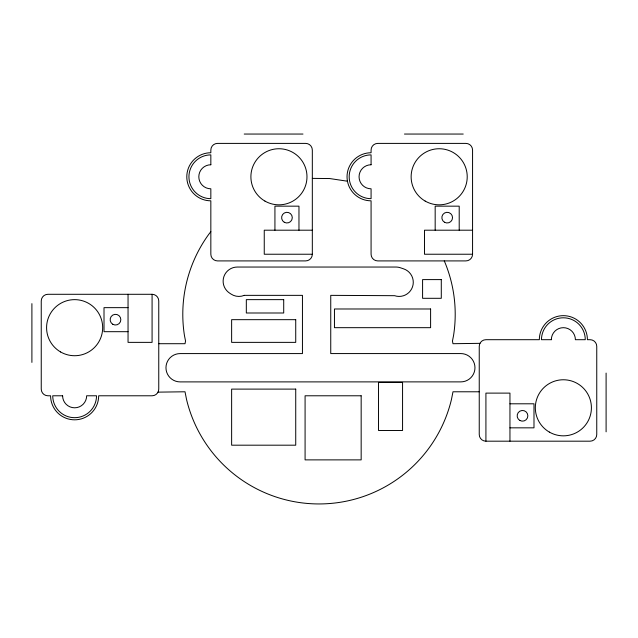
<?xml version="1.0" encoding="UTF-8"?>
<svg xmlns="http://www.w3.org/2000/svg" width="638" height="638" viewBox="0 0 638 638"><rect width="100%" height="100%" fill="white"/><g stroke="black" fill="none" stroke-linecap="round" stroke-linejoin="round"><path stroke-width="0.96" d="M158.033 392.139L185.012 391.78L186.559 399.54A136.205 136.205 0 0 0 451.441 399.54L452.988 391.78L479.242 391.78M479.967 343.34L452.988 343.707L452.454 341.035L453.53 335.636A136.205 136.205 0 0 0 444.838 262.202L444.239 260.91M210.835 231.69L208.809 234.266A136.205 136.205 0 0 0 184.47 335.636L185.546 341.035L185.012 343.707L158.758 343.707M312.325 178.385L329.686 178.544L347.471 181.224L347.335 180.546M244.218 134.052L302.978 134.052M404.46 134.052L463.22 134.052M312.325 230.198L264.252 230.198L264.252 254.235L312.325 254.235L312.325 150.082A6.675 6.675 0 0 0 305.65 143.398L217.51 143.398A6.675 6.675 0 0 0 210.835 150.082L210.835 152.745A24.037 24.037 0 0 0 186.798 176.782A24.037 24.037 0 0 0 210.835 200.818L210.835 254.235A6.675 6.675 0 0 0 217.51 260.91L305.65 260.91A6.675 6.675 0 0 0 312.325 254.235M472.567 230.198L424.493 230.198L424.493 254.235L472.567 254.235L472.567 150.082A6.675 6.675 0 0 0 465.892 143.398L377.752 143.398A6.675 6.675 0 0 0 371.077 150.082L371.077 152.745A24.037 24.037 0 0 0 347.04 176.782A24.037 24.037 0 0 0 371.077 200.818L371.077 254.235A6.675 6.675 0 0 0 377.752 260.91L465.892 260.91A6.675 6.675 0 0 0 472.567 254.235M152.083 294.293L47.922 294.293A6.675 6.675 0 0 0 41.247 300.976L41.247 389.108A6.675 6.675 0 0 0 47.922 395.783L50.593 395.783A24.037 24.037 0 0 0 74.63 419.82A24.037 24.037 0 0 0 98.667 395.783L152.083 395.783A6.675 6.675 0 0 0 158.758 389.108L158.758 300.976A6.675 6.675 0 0 0 152.083 294.293L152.083 342.367L128.047 342.367L128.047 294.293M128.047 307.652L104.01 307.652L104.01 331.688L128.047 331.688M509.953 403.798L533.99 403.798L533.99 427.835L509.953 427.835M485.917 441.185L590.078 441.185A6.675 6.675 0 0 0 596.753 434.51L596.753 346.378A6.675 6.675 0 0 0 590.078 339.695L587.407 339.695A24.037 24.037 0 0 0 563.37 315.658A24.037 24.037 0 0 0 539.333 339.695L485.917 339.695A6.675 6.675 0 0 0 479.242 346.378L479.242 434.51A6.675 6.675 0 0 0 485.917 441.185L485.917 393.112L509.953 393.112L509.953 441.185M606.1 373.078L606.1 431.838M459.208 230.198L459.208 206.162L435.172 206.162L435.172 230.198M298.967 230.198L298.967 206.162L274.93 206.162L274.93 230.198M31.9 303.64L31.9 362.4M244.29 295.354L244.25 295.37A14.156 14.156 0 0 1 230.972 294.022A33.846 33.846 0 0 1 228.26 292.108A14.156 14.156 0 0 1 237.28 267.043L395.919 267.043A14.156 14.156 0 0 1 400.433 267.785L403.639 268.861A14.156 14.156 0 0 1 412.539 286.797A14.156 14.156 0 0 1 394.603 295.689L330.747 295.354L330.747 353.572L460.811 353.572A14.156 14.156 0 0 1 474.967 367.703A14.156 14.156 0 0 1 460.867 381.883L180.123 381.899A14.156 14.156 0 0 1 165.968 367.743A14.156 14.156 0 0 1 180.123 353.588L302.444 353.58L302.444 295.354L244.29 295.354M441.289 279.603L422.587 279.603L422.587 298.305L441.289 298.305L441.289 279.603M283.711 299.637L246.324 299.637L246.324 312.995L283.711 312.995L283.711 299.637M430.602 308.983L334.456 308.983L334.456 327.677L430.602 327.677L430.602 308.983M295.729 319.67L231.634 319.67L231.634 342.367L295.729 342.367L295.729 319.67M551.352 339.695L541.471 339.695A21.899 21.899 0 0 1 563.37 317.796A21.899 21.899 0 0 1 585.269 339.695L575.388 339.695A12.018 12.018 0 0 0 563.37 327.677A12.018 12.018 0 0 0 551.352 339.695M402.562 382.425L378.525 382.425L378.525 430.498L402.562 430.498L402.562 382.425M295.729 389.108L231.634 389.108L231.634 445.188L295.729 445.188L295.729 389.108M62.612 395.783L52.731 395.783A21.899 21.899 0 0 0 74.63 417.683A21.899 21.899 0 0 0 96.529 395.783L86.648 395.783A12.018 12.018 0 0 1 74.63 407.802A12.018 12.018 0 0 1 62.612 395.783M361.164 395.783L305.084 395.783L305.084 459.878L361.164 459.878L361.164 395.783M371.077 164.763L371.077 154.882A21.899 21.899 0 0 0 349.177 176.782A21.899 21.899 0 0 0 371.077 198.681L371.077 188.8A12.018 12.018 0 0 1 359.058 176.782A12.018 12.018 0 0 1 371.077 164.763M210.835 164.763L210.835 154.882A21.899 21.899 0 0 0 188.936 176.782A21.899 21.899 0 0 0 210.835 198.681L210.835 188.8A12.018 12.018 0 0 1 198.817 176.782A12.018 12.018 0 0 1 210.835 164.763M519.834 420.442A5.343 5.343 0 0 0 527.849 415.816A5.343 5.343 0 0 0 519.834 411.183A5.343 5.343 0 0 0 519.834 420.442M549.35 432.085A28.04 28.04 0 0 0 591.41 407.802A28.04 28.04 0 0 0 549.35 383.518A28.04 28.04 0 0 0 549.35 432.085M112.822 324.295A5.343 5.343 0 0 0 120.837 319.67A5.343 5.343 0 0 0 112.822 315.044A5.343 5.343 0 0 0 112.822 324.295M60.61 351.969A28.04 28.04 0 0 0 102.67 327.677A28.04 28.04 0 0 0 60.61 303.393A28.04 28.04 0 0 0 60.61 351.969M444.526 222.271A5.343 5.343 0 0 0 452.533 217.646A5.343 5.343 0 0 0 444.526 213.02A5.343 5.343 0 0 0 444.526 222.271M425.163 201.074A28.04 28.04 0 0 0 467.223 176.782A28.04 28.04 0 0 0 425.163 152.498A28.04 28.04 0 0 0 425.163 201.074M284.285 222.271A5.343 5.343 0 0 0 292.292 217.646A5.343 5.343 0 0 0 284.285 213.02A5.343 5.343 0 0 0 284.285 222.271M264.922 201.074A28.04 28.04 0 0 0 306.982 176.782A28.04 28.04 0 0 0 264.922 152.498A28.04 28.04 0 0 0 264.922 201.074"/></g></svg>
